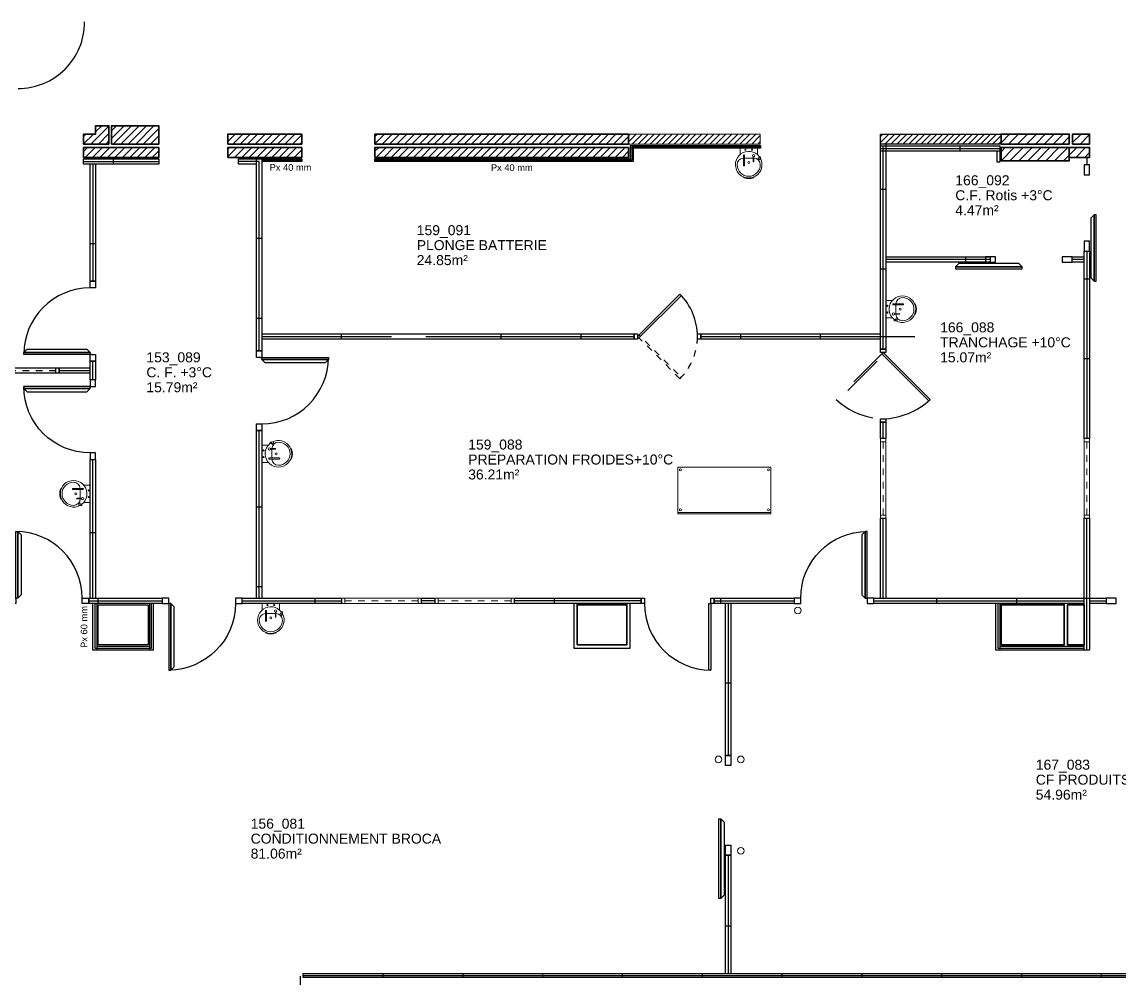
# Model space of a CAD drawing. Header units: metres. Extents: x -8 to 247, y -4 to 148.
# Drawn here: x 151.14 to 167.64, y 80.04 to 94.41 of the extents above; entities that cross this region are included whole.
import ezdxf

# ---------------------------------------------------------------- set-up
doc = ezdxf.new("R2010")
doc.units = ezdxf.units.M
doc.header["$LTSCALE"] = 5
doc.linetypes.add('AXE', pattern=[2, 1.25, -0.25, 0.25, -0.25])
doc.linetypes.add('CACHÉ', pattern=[0.25, 0.125, -0.125])
doc.layers.get('0').update_dxf_attribs({"lineweight": 0})
for name, color, linetype, lineweight in [('007 Fenêtres', 4, 'Continuous', 0), ('_AC2R-PRO-MACONNERIE-130 mm', 7, 'Continuous', 18), ('_AC2R-PRO-PANNEAUX 40mm', 7, 'Continuous', 5), ('A_MURS_STRU', 7, 'Continuous', 35), ('A_SANI', 5, 'Continuous', 20), ('RDC', 7, 'Continuous', 0)]:
    doc.layers.add(name, color=color, linetype=linetype, lineweight=lineweight)
for name, color, linetype in [('A_Etiqu_Local', 7, 'Continuous'), ('A_HACH_STRUC', 7, 'Continuous'), ('A_MUR_CLOI', 7, 'Continuous'), ('A_PORT', 7, 'Continuous')]:
    doc.layers.add(name, color=color, linetype=linetype)
doc.styles.add('ARIAL', font='arial.ttf', dxfattribs={"height": 30})
doc.styles.add('Attribut', font='arial.ttf')
doc.linetypes.add('ISOLATION', pattern='A,0.0001,-0.1,[134,ltypeshp.shx,S=0.1,R=0,X=-0.1,Y=0],-0.2,[134,ltypeshp.shx,S=0.1,R=180,X=0.1,Y=0],-0.1', length=0.4001)

# ---------------------------------------------------------------- blocks, each defined once
blk = doc.blocks.new('LAVE-MAINS')
for p, q in [((-13, 0), (-13, -9.8)), ((13, 0), (-13, 0)), ((13, 0), (13, -9.8)), ((-8, -11.2), (-8, -26)), ((-6.4, -11.2), (-6.4, -26)), ((-6.4, -15), (6.8, -15)), ((6.8, -20.1), (6.8, -12.9)), ((7.7, -20.1), (7.7, -12.9)), ((15.4, -15.5), (13.5, -15.5)), ((15.2, -14.4), (17.7, -14.4)), ((15.8, -17.3), (15.2, -14.4)), ((15.5, -12.7), (15.5, -14.4)), ((17.4, -12.7), (15.5, -12.7)), ((17.7, -14.4), (17.2, -17.3)), ((17.4, -14.4), (17.4, -12.7)), ((17.2, -17.3), (15.8, -17.3))]:
    blk.add_line(p, q)
for centre, radius in [((-5, -2.5), 0.8), ((5, -2.5), 0.8), ((7.2, -11.2), 1.75), ((0, -21.5), 1.45)]:
    blk.add_circle(centre, radius)
for centre, radius, start, end in [((0, -25), 20, 37.9519, 28.7298), ((-7.4, -25), 10, 93.5292, 179.7497), ((-7.2, -11.2), 0.8, 0, 180), ((7.4, -25), 10, 0.2503, 88.4782), ((0, -25), 17.4, 180.0042, 359.9958), ((-7.2, -26), 0.8, 180, 0), ((7.2, -20.1), 0.45, 180, 0), ((-6.3, -42.8), 2.12, 189.2073, 251.3363), ((0, -25), 21, 250.4755, 289.5245), ((6.3, -42.8), 2.12, 288.6637, 350.7927)]:
    blk.add_arc(centre, radius, start, end)
blk = doc.blocks.new('Porte100-cf-ep8')
at = {"linetype": 'Continuous', "flags": 128}
for points in [[(10, 8), (10, 108), (13, 108), (13, 8), (10, 8)], [(13, 8), (13, 108), (18, 103), (18, 13), (13, 8)], [(10, 8), (10, 0), (0, 0), (0, 8), (10, 8)], [(120, 8), (120, 0), (110, 0), (110, 8), (120, 8)]]:
    blk.add_lwpolyline(points, dxfattribs=at)
at = {"linetype": 'Continuous'}
blk.add_arc((10, 8), 100, 0, 90, dxfattribs=at)
blk = doc.blocks.new('Porte-coul-120-ep8')
at = {"linetype": 'Continuous'}
for points in [[(8, 150), (0, 150), (0, 135), (8, 135), (8, 150)], [(15, -65.2), (15, 54.8), (10, 49.8), (10, -60.2), (15, -65.2)], [(18, -65.2), (18, 54.8), (15, 54.8), (15, -65.2), (18, -65.2)], [(8, 15), (0, 15), (0, 0), (8, 0), (8, 15)]]:
    blk.add_lwpolyline(points, dxfattribs=at)
blk.add_lwpolyline([(15, 67, 0, 0, 0), (15, 84.7, 5, 0, 0), (15, 98.1, 0, 0, 0)], format="xyseb")
blk = doc.blocks.new('Porte100-ep8')
at = {"linetype": 'Continuous', "flags": 128}
for points in [[(5, 8), (5, 108), (8, 108), (8, 8), (5, 8)], [(5, 8), (5, 0), (0, 0), (0, 8), (5, 8)], [(110, 8), (110, 0), (105, 0), (105, 8), (110, 8)]]:
    blk.add_lwpolyline(points, dxfattribs=at)
at = {"linetype": 'Continuous'}
blk.add_arc((5, 8), 100, 0, 90, dxfattribs=at)
blk = doc.blocks.new('A$C7E4E28A2')
at = {"linetype": 'AXE', "ltscale": 0.01}
blk.add_line((0.05, -0.04), (1.15, -0.04), dxfattribs=at)
blk.add_lwpolyline([(1.2, -0.08), (0, -0.08), (0, -0.08), (0, 0), (1.2, 0)], close=True)
at = {"ltscale": 100}
for points in [[(0, 0), (0.05, 0), (0.05, -0.08), (0, -0.08)], [(1.15, 0), (1.2, 0), (1.2, -0.08), (1.15, -0.08)]]:
    blk.add_lwpolyline(points, close=True, dxfattribs=at)
blk = doc.blocks.new('A$C1FAD6000')
at = {"linetype": 'AXE', "ltscale": 0.01}
blk.add_line((0.05, -0.04), (1.15, -0.04), dxfattribs=at)
blk.add_lwpolyline([(1.2, -0.08), (0, -0.08), (0, -0.08), (0, 0), (1.2, 0)], close=True)
at = {"ltscale": 100}
for points in [[(0, 0), (0.05, 0), (0.05, -0.08), (0, -0.08)], [(1.15, 0), (1.2, 0), (1.2, -0.08), (1.15, -0.08)]]:
    blk.add_lwpolyline(points, close=True, dxfattribs=at)
blk = doc.blocks.new('A$C59805A40')
at = {"linetype": 'Continuous', "flags": 128}
for points in [[(0.08, -0.05), (0, -0.05), (0, 0), (0.08, 0), (0.08, -0.05)], [(0.04, -0.05), (0.746, -0.758), (0.725, -0.779), (0.019, -0.071), (0.04, -0.05)], [(0.08, -1.1), (0, -1.1), (0, -1.05), (0.08, -1.05), (0.08, -1.1)]]:
    blk.add_lwpolyline(points, dxfattribs=at)
at = {"linetype": 'CACHÉ', "flags": 128}
blk.add_lwpolyline([(0.04, -0.05), (-0.667, -0.757), (-0.646, -0.778), (0.061, -0.071), (0.04, -0.05)], dxfattribs=at)
at = {"linetype": 'CACHÉ'}
blk.add_arc((0.082, 0.052), 1.103, 227.2007, 267.7993, dxfattribs=at)
at = {"linetype": 'Continuous'}
blk.add_arc((-0.001, 0.048), 1.099, 272.1212, 312.8025, dxfattribs=at)
blk = doc.blocks.new('A_Etiqu_Local')
at = {"style": 'Attribut', "flags": 1}
for tag, p in [('CODE_HOPITAL', (-0.446, 1.632)), ('CODE_SITE', (-0.446, 1.407)), ('CODE_BATIMENT', (-0.446, 1.182)), ('CODE_SECTEUR', (-0.446, 0.957)), ('CODE_ETAGE', (-0.446, 0.732)), ('NOM_NORMALISE', (-0.446, -0.843)), ('SECTEUR_ACTIVITE', (-0.446, -1.068)), ('SOUS_SECTEUR_ACTIVITE', (-0.446, -1.293)), ('VOLUME', (-0.446, -1.518)), ('SERVICE', (-0.446, -1.743)), ('CODE_UG', (-0.446, -1.968)), ('CODE_UA', (-0.446, -2.193)), ('CODE_POLE', (-0.446, -2.418)), ('OCCUPANT_EXTERNE', (-0.446, -2.643)), ('DISPONIBILITE', (-0.446, -2.868)), ('ACCES_HANDICAPES', (-0.446, -3.093)), ('NATURE_SOL', (-0.446, -3.318)), ('RISQUE_LABORATOIRE', (-0.446, -3.543)), ('AMIANTE', (-0.446, -3.768))]:
    blk.add_attdef(tag, p, '', height=0.15, dxfattribs=at)
at = {"layer": 'A_Etiqu_Local', "style": 'Attribut'}
for tag, p in [('CODE_PIECE', (-0.446, 0.282)), ('NOM_USAGE', (-0.446, 0.057)), ('SURFACE', (-0.446, -0.168))]:
    blk.add_attdef(tag, p, '', height=0.15, dxfattribs=at)
blk = doc.blocks.new('Porte-coul-100-ep8')
blk.add_lwpolyline([(-67, 15, 0, 0, 0), (-84.7, 15, 5, 0, 0), (-98.1, 15, 0, 0, 0)], format="xyseb")
at = {"linetype": 'Continuous'}
for points in [[(45.2, 18), (-54.8, 18), (-54.8, 15), (45.2, 15), (45.2, 18)], [(-130, 8), (-130, 0), (-115, 0), (-115, 8), (-130, 8)], [(45.2, 15), (-54.8, 15), (-49.8, 10), (40.2, 10), (45.2, 15)], [(-15, 8), (-15, 0), (0, 0), (0, 8), (-15, 8)]]:
    blk.add_lwpolyline(points, dxfattribs=at)
blk = doc.blocks.new('Porte90-VV-ep8')
at = {"linetype": 'Continuous', "flags": 128}
for points in [[(5, 4), (68.6, 67.6), (70.8, 65.5), (7.1, 1.9), (5, 4)], [(5, 8), (5, 0), (0, 0), (0, 8), (5, 8)], [(100, 8), (100, 0), (95, 0), (95, 8), (100, 8)]]:
    blk.add_lwpolyline(points, dxfattribs=at)
at = {"linetype": 'CACHÉ', "flags": 128}
blk.add_lwpolyline([(5, 4), (68.6, -59.6), (70.8, -57.5), (7.1, 6.1), (5, 4)], dxfattribs=at)
at = {"linetype": 'Continuous'}
blk.add_arc((5, 4), 90, 0, 45, dxfattribs=at)
at = {"linetype": 'CACHÉ'}
blk.add_arc((5, 4), 90, 315, 0, dxfattribs=at)

msp = doc.modelspace()

# ---------------------------------------------------------------- hatches: boundary and pattern name
at = {"layer": '_AC2R-PRO-MACONNERIE-130 mm'}
h = msp.add_hatch(dxfattribs=at)
h.set_pattern_fill('ANSI31', color=8, scale=0.02, style=0)
h.set_pattern_definition([(45, (-118.550106, -211.35183), (-0.044901281, 0.044901281), [])])
h.paths.add_polyline_path([(162.246, 92.574), (162.246, 92.724), (160.266, 92.724), (160.266, 92.574)])
at = {"layer": 'A_HACH_STRUC', "ltscale": 0.025}
h = msp.add_hatch(dxfattribs=at)
h.set_pattern_fill('ANSI31', color=8, scale=0.03, angle=360.2018, style=0)
h.set_pattern_definition([(45.202, (165.86621, 92.32446), (-0.0675887, 0.0671143), [])])
h.paths.add_polyline_path([(166.891, 92.724), (165.866, 92.724), (165.866, 92.574), (166.891, 92.574)])
h.paths.add_polyline_path([(166.891, 92.524), (165.866, 92.524), (165.866, 92.324), (166.891, 92.324)])
h.paths.add_polyline_path([(167.196, 92.524), (166.891, 92.524), (166.891, 92.374), (167.196, 92.374)])
h.paths.add_polyline_path([(167.196, 92.724), (166.941, 92.724), (166.941, 92.574), (167.196, 92.574)])
at = {"layer": 'A_MUR_CLOI'}
h = msp.add_hatch(dxfattribs=at)
h.set_pattern_fill('ANSI31', color=8, scale=0.015, style=0)
h.paths.add_polyline_path([(178.316, 113.499), (178.316, 113.999), (178.666, 113.999), (178.666, 113.499)])
h.paths.add_polyline_path([(174.316, 113.499), (174.316, 113.999), (174.666, 113.999), (174.666, 113.499)])
h.paths.add_polyline_path([(159.466, 114.024), (159.466, 114.674), (160.116, 114.674), (160.116, 114.024)])
h.paths.add_polyline_path([(159.541, 106.824), (159.541, 107.474), (160.041, 107.474), (160.041, 106.824)])
h.paths.add_polyline_path([(166.141, 106.849), (166.141, 107.449), (166.941, 107.449), (166.941, 106.849)])
h.paths.add_polyline_path([(173.391, 106.824), (173.391, 107.474), (174.291, 107.474), (174.291, 106.824)])
h.paths.add_polyline_path([(174.316, 106.824), (174.316, 107.474), (174.666, 107.474), (174.666, 106.824)])
h.paths.add_polyline_path([(178.316, 106.824), (178.316, 107.474), (178.666, 107.474), (178.666, 106.824)])
h.paths.add_polyline_path([(166.141, 99.649), (166.141, 100.249), (166.941, 100.249), (166.941, 99.649)])
h.paths.add_polyline_path([(159.241, 99.649), (159.241, 100.249), (160.041, 100.249), (160.041, 99.649)])
h.paths.add_polyline_path([(152.116, 99.649), (152.116, 100.249), (153.066, 100.249), (153.066, 99.649)])
h.paths.add_polyline_path([(151.716, 99.649), (151.716, 100.249), (152.066, 100.249), (152.066, 99.649)])
h.paths.add_polyline_path([(115.366, 92.349), (115.366, 92.749), (116.016, 92.749), (116.016, 92.349)])
h.paths.add_polyline_path([(120.716, 92.349), (120.066, 92.349), (120.066, 92.749), (120.716, 92.749)])
edge = h.paths.add_edge_path()
edge.add_line((116.016, 92.349), (115.366, 92.349))
h = msp.add_hatch(dxfattribs=at)
h.set_pattern_fill('ANSI31', color=8, scale=0.025, style=0)
h.paths.add_polyline_path([(152.452, 92.849), (152.252, 92.849), (152.252, 92.724), (152.071, 92.724), (152.071, 92.574), (152.452, 92.574)])
h.paths.add_polyline_path([(153.201, 92.849), (152.491, 92.849), (152.491, 92.574), (153.201, 92.574)])
h.paths.add_polyline_path([(153.201, 92.524), (152.071, 92.524), (152.071, 92.374), (153.201, 92.374)])
h = msp.add_hatch(dxfattribs=at)
h.set_pattern_fill('ANSI31', color=8, scale=0.025, style=0)
h.paths.add_polyline_path([(155.351, 92.724), (154.241, 92.724), (154.241, 92.574), (155.351, 92.574)])
h.paths.add_polyline_path([(155.351, 92.524), (154.241, 92.524), (154.241, 92.374), (155.351, 92.374)])
h.paths.add_polyline_path([(160.266, 92.524), (156.451, 92.524), (156.451, 92.374), (160.266, 92.374)])
h.paths.add_polyline_path([(160.266, 92.724), (159.618, 92.724), (158.418, 92.724), (156.451, 92.724), (156.451, 92.574), (156.487, 92.574), (160.266, 92.574)])
h = msp.add_hatch(dxfattribs=at)
h.set_pattern_fill('ANSI31', color=8, scale=0.02, style=0)
h.set_pattern_definition([(45, (-114.9301, -211.35183), (-0.044901281, 0.044901281), [])])
h.paths.add_polyline_path([(164.053, 92.724), (164.053, 92.574), (165.866, 92.574), (165.866, 92.724)])

# ---------------------------------------------------------------- linework, layer by layer
at = {"color": 8}
msp.add_line((164.053, 89.723), (161.351, 89.723), dxfattribs=at)
at = {"color": 8, "linetype": 'ByBlock'}
msp.add_line((161.006, 87.038), (162.406, 87.038), dxfattribs=at)
msp.add_lwpolyline([(161.006, 87.018), (161.006, 87.718), (162.406, 87.718), (162.406, 87.018)], close=True, dxfattribs=at)
for centre in [(161.044, 87.677), (162.369, 87.677), (161.044, 87.075), (162.369, 87.075)]:
    msp.add_circle(centre, 0.015, dxfattribs=at)
at = {"layer": '007 Fenêtres', "color": 8}
msp.add_lwpolyline([(164.133, 88.149), (164.133, 86.949), (164.053, 86.949), (164.053, 88.149)], close=True, dxfattribs=at)
at = {"layer": '_AC2R-PRO-MACONNERIE-130 mm', "color": 8}
for p, q in [((160.266, 92.724), (162.246, 92.724)), ((162.246, 92.574), (162.246, 92.724)), ((160.266, 92.574), (162.246, 92.574))]:
    msp.add_line(p, q, dxfattribs=at)
at = {"layer": 'A_MUR_CLOI', "color": 8}
for p, q in [((162.251, 92.514), (160.294, 92.514)), ((165.846, 92.466), (164.053, 92.466)), ((167.116, 88.149), (167.116, 90.964)), ((164.133, 90.879), (165.702, 90.879)), ((165.702, 90.799), (164.133, 90.799)), ((160.351, 89.643), (154.751, 89.643)), ((164.053, 89.643), (161.3, 89.643)), ((154.751, 88.268), (154.751, 85.749)), ((152.251, 87.832), (152.251, 85.749)), ((167.196, 86.949), (167.196, 84.969)), ((153.121, 84.967), (152.21, 84.967)), ((167.196, 84.969), (165.786, 84.969)), ((161.803, 81.886), (161.803, 80.109)), ((155.371, 80.109), (171.524, 80.109))]:
    msp.add_line(p, q, dxfattribs=at)
at = {"layer": 'A_MUR_CLOI', "color": 8, "linetype": 'ISOLATION', "ltscale": 0.01}
msp.add_line((165.702, 90.839), (164.133, 90.839), dxfattribs=at)
at = {"layer": 'A_MUR_CLOI', "color": 8}
for points in [[(164.133, 92.574), (164.133, 89.493), (164.053, 89.493), (164.053, 92.724)], [(164.053, 92.724), (165.866, 92.724), (165.866, 92.574), (164.053, 92.574)], [(160.294, 92.554), (162.251, 92.554)], [(160.294, 92.314), (160.294, 92.554)], [(161.419, 92.514), (161.419, 92.554)], [(162.251, 92.554), (162.251, 92.514)], [(164.053, 92.546), (165.846, 92.546)], [(165.253, 92.466), (165.253, 92.546)], [(165.846, 92.546), (165.846, 92.304), (165.806, 92.304), (165.806, 92.466)], [(160.334, 92.514), (160.334, 92.314)], [(153.201, 92.274), (152.071, 92.274), (152.071, 92.354), (153.201, 92.354)], [(152.251, 92.274), (152.251, 90.512), (152.171, 90.512), (152.171, 92.274)], [(152.521, 92.274), (152.521, 92.354)], [(153.201, 92.354), (153.201, 92.274)], [(154.671, 92.274), (154.401, 92.274), (154.401, 92.354), (155.351, 92.354)], [(154.751, 92.354), (154.751, 89.468), (154.671, 89.468), (154.671, 92.354)], [(155.351, 92.354), (155.351, 92.314), (154.751, 92.314)], [(160.334, 92.314), (156.451, 92.314), (156.451, 92.354), (160.294, 92.354)], [(157.001, 92.314), (157.001, 92.354)], [(158.126, 92.314), (158.126, 92.354)], [(159.252, 92.314), (159.252, 92.354)], [(164.133, 91.893), (164.053, 91.893)], [(152.251, 91.074), (152.171, 91.074)], [(154.751, 91.154), (154.671, 91.154)], [(167.196, 90.964), (167.196, 88.149), (167.116, 88.149)], [(167.116, 90.964), (167.196, 90.964)], [(165.333, 90.879), (165.333, 90.799)], [(165.702, 90.879), (165.702, 90.799)], [(167.116, 90.799), (166.933, 90.799), (166.933, 90.879), (167.116, 90.879)], [(164.133, 90.693), (164.053, 90.693)], [(167.116, 90.549), (167.196, 90.549)], [(154.751, 89.954), (154.671, 89.954)], [(154.751, 89.723), (160.351, 89.723)], [(155.951, 89.643), (155.951, 89.723)], [(158.351, 89.643), (158.351, 89.723)], [(159.551, 89.643), (159.551, 89.723)], [(160.351, 89.723), (160.351, 89.643)], [(161.3, 89.723), (164.053, 89.723)], [(161.351, 89.643), (161.351, 89.723)], [(161.951, 89.643), (161.951, 89.723)], [(163.151, 89.643), (163.151, 89.723)], [(167.116, 89.349), (167.196, 89.349)], [(152.171, 89.132), (151.701, 89.132), (151.701, 89.212), (152.171, 89.212)], [(154.671, 88.268), (154.751, 88.268)], [(154.671, 85.749), (154.671, 88.268)], [(152.171, 87.832), (152.251, 87.832)], [(152.171, 85.749), (152.171, 87.832)], [(154.751, 87.118), (154.671, 87.118)], [(164.053, 85.749), (164.053, 86.949), (164.133, 86.949), (164.133, 85.749)], [(167.116, 86.949), (167.196, 86.949)], [(167.116, 84.969), (167.116, 86.949)], [(152.251, 86.732), (152.171, 86.732)], [(154.751, 85.918), (154.671, 85.918)], [(153.253, 85.669), (152.15, 85.669), (152.15, 85.749), (153.253, 85.749)], [(152.21, 84.967), (152.21, 85.669)], [(152.27, 85.669), (152.27, 84.967)], [(152.291, 85.669), (152.291, 85.749)], [(153.061, 85.669), (153.061, 84.967)], [(153.121, 84.967), (153.121, 85.669)], [(153.253, 85.749), (153.253, 85.669)], [(155.951, 85.669), (154.453, 85.669), (154.453, 85.749), (155.951, 85.749)], [(155.551, 85.669), (155.551, 85.749)], [(155.951, 85.749), (155.951, 85.669)], [(160.453, 85.669), (158.551, 85.669), (158.551, 85.749), (160.453, 85.749)], [(159.151, 85.669), (159.151, 85.749)], [(160.453, 85.749), (160.453, 85.669)], [(161.653, 85.669), (161.653, 85.749)], [(161.803, 85.669), (161.803, 83.386), (161.723, 83.386), (161.723, 85.669)], [(167.116, 85.669), (163.953, 85.669), (163.953, 85.749), (167.446, 85.749)], [(164.901, 85.669), (164.901, 85.749)], [(165.786, 84.969), (165.786, 85.669)], [(165.846, 85.669), (165.846, 84.969)], [(166.101, 85.669), (166.101, 85.749)], [(167.446, 85.749), (167.446, 85.669), (167.196, 85.669)], [(152.27, 85.027), (153.061, 85.027)], [(165.846, 85.029), (167.116, 85.029)], [(161.803, 84.469), (161.723, 84.469)], [(161.723, 81.886), (161.803, 81.886)], [(161.723, 80.109), (161.723, 81.886)], [(161.803, 80.819), (161.723, 80.819)], [(171.517, 80.049), (155.371, 80.049), (155.371, 80.109)], [(156.571, 80.109), (156.571, 80.049)], [(157.771, 80.109), (157.771, 80.049)], [(158.971, 80.109), (158.971, 80.049)], [(160.171, 80.109), (160.171, 80.049)], [(161.371, 80.109), (161.371, 80.049)], [(162.571, 80.109), (162.571, 80.049)], [(163.771, 80.109), (163.771, 80.049)], [(164.971, 80.109), (164.971, 80.049)], [(166.171, 80.109), (166.171, 80.049)], [(167.371, 80.109), (167.371, 80.049)]]:
    msp.add_lwpolyline(points, dxfattribs=at)
at = {"layer": 'A_MUR_CLOI', "color": 8, "linetype": 'ISOLATION', "ltscale": 0.01}
for points in [[(164.093, 89.493), (164.093, 92.546)], [(162.251, 92.534), (160.314, 92.534), (160.314, 92.334), (156.451, 92.334)], [(164.053, 92.506), (165.846, 92.506)], [(152.071, 92.314), (153.201, 92.314)], [(152.211, 92.274), (152.211, 90.512)], [(154.711, 89.468), (154.711, 92.314), (154.401, 92.314)], [(154.751, 92.334), (155.351, 92.334)], [(155.371, 80.079), (171.551, 80.079), (173.054, 92.324), (168.641, 92.324)], [(167.156, 92.374), (167.156, 92.264)], [(167.156, 90.964), (167.156, 88.149)], [(167.116, 90.839), (166.933, 90.839)], [(154.751, 89.683), (156.701, 89.683)], [(157.218, 89.683), (160.351, 89.683)], [(161.351, 89.683), (164.569, 89.683)], [(152.211, 89.032), (152.211, 89.312)], [(151.701, 89.172), (152.171, 89.172)], [(154.711, 85.749), (154.711, 88.268)], [(164.093, 88.149), (164.093, 88.393)], [(152.211, 85.749), (152.211, 87.832)], [(164.093, 85.749), (164.093, 86.949)], [(167.156, 84.969), (167.156, 86.949)], [(152.15, 85.709), (153.253, 85.709)], [(152.24, 85.669), (152.24, 84.997), (153.091, 84.997), (153.091, 85.669)], [(154.453, 85.709), (155.951, 85.709)], [(157.351, 85.709), (157.151, 85.709)], [(160.453, 85.709), (158.551, 85.709)], [(159.441, 85.669), (159.441, 84.999), (160.291, 84.999), (160.291, 85.669)], [(161.553, 85.709), (162.753, 85.709)], [(161.763, 85.669), (161.763, 83.386)], [(163.953, 85.709), (167.116, 85.709)], [(165.816, 85.669), (165.816, 84.999), (167.116, 84.999)], [(167.196, 85.709), (167.446, 85.709)], [(161.763, 81.886), (161.763, 80.109)], [(152.271, 77.789), (155.331, 77.789), (155.331, 80.069)]]:
    msp.add_lwpolyline(points, dxfattribs=at)
at = {"layer": 'A_MUR_CLOI', "color": 8}
for points in [[(152.251, 89.312), (152.251, 89.032), (152.171, 89.032), (152.171, 89.312)], [(164.133, 88.393), (164.133, 88.149), (164.053, 88.149), (164.053, 88.393)], [(157.351, 85.669), (157.151, 85.669), (157.151, 85.749), (157.351, 85.749)], [(162.753, 85.669), (161.553, 85.669), (161.553, 85.749), (162.753, 85.749)]]:
    msp.add_lwpolyline(points, close=True, dxfattribs=at)
at = {"layer": 'A_MUR_CLOI', "color": 8, "linetype": 'Continuous'}
msp.add_lwpolyline([(152.291, 85.049), (152.291, 85.649), (153.041, 85.649), (153.041, 85.049)], close=True, dxfattribs=at)
at = {"layer": 'A_MURS_STRU', "color": 8}
for p, q in [((152.071, 92.574), (152.071, 92.724)), ((152.071, 92.374), (152.071, 92.524))]:
    msp.add_line(p, q, dxfattribs=at)
at = {"layer": 'A_MURS_STRU', "color": 8, "linetype": 'Continuous'}
for p, q in [((155.351, 92.724), (155.351, 92.574)), ((160.266, 92.724), (160.266, 92.574)), ((153.201, 92.524), (153.201, 92.374)), ((155.351, 92.524), (155.351, 92.374)), ((160.266, 92.524), (160.266, 92.374)), ((152.951, 92.374), (152.071, 92.374)), ((155.351, 92.374), (154.241, 92.374)), ((160.266, 92.374), (156.451, 92.374))]:
    msp.add_line(p, q, dxfattribs=at)
for points in [[(152.071, 92.724), (152.252, 92.724), (152.252, 92.849), (152.452, 92.849), (152.452, 92.574)], [(155.351, 92.574), (154.241, 92.574), (154.241, 92.724), (155.351, 92.724)], [(160.266, 92.574), (156.451, 92.574), (156.451, 92.724), (160.266, 92.724)], [(152.951, 92.524), (152.071, 92.524)], [(155.351, 92.524), (154.241, 92.524), (154.241, 92.374)], [(160.266, 92.524), (156.451, 92.524), (156.451, 92.374)]]:
    msp.add_lwpolyline(points, dxfattribs=at)
at = {"layer": 'A_MURS_STRU', "color": 8}
for points in [[(152.071, 92.574), (152.452, 92.574), (152.452, 92.849), (152.252, 92.849), (152.252, 92.724), (152.071, 92.724)], [(165.866, 92.724), (166.891, 92.724), (166.891, 92.574), (165.866, 92.574), (165.866, 92.724)], [(152.071, 92.374), (153.201, 92.374), (153.201, 92.524), (152.071, 92.524)]]:
    msp.add_lwpolyline(points, dxfattribs=at)
at = {"layer": 'A_MURS_STRU', "color": 8, "linetype": 'Continuous'}
for points in [[(152.491, 92.574), (152.491, 92.849), (153.201, 92.849), (153.201, 92.574)], [(165.866, 92.574), (165.866, 92.724), (166.891, 92.724), (166.891, 92.574)], [(165.866, 92.324), (165.866, 92.524), (166.891, 92.524), (166.891, 92.324)], [(159.491, 85.049), (159.491, 85.649), (160.241, 85.649), (160.241, 85.049)], [(165.866, 85.049), (165.866, 85.649), (166.816, 85.649), (166.816, 85.049)], [(166.866, 85.049), (166.866, 85.649), (167.116, 85.649), (167.116, 85.049)]]:
    msp.add_lwpolyline(points, close=True, dxfattribs=at)
at = {"layer": 'A_MURS_STRU', "color": 8}
for points in [[(166.941, 92.724), (167.196, 92.724), (167.196, 92.574), (166.941, 92.574)], [(167.196, 92.374), (166.891, 92.374), (166.891, 92.524), (167.196, 92.524)]]:
    msp.add_lwpolyline(points, close=True, dxfattribs=at)
at = {"layer": 'A_PORT', "color": 8, "linetype": 'Continuous'}
msp.add_arc((151.086, 94.409), 1, 269.9796, 359.9993, dxfattribs=at)
at = {"layer": 'RDC', "color": 8, "ltscale": 100}
for centre in [(162.811, 85.565), (161.618, 83.326), (161.953, 83.326), (161.953, 81.95)]:
    msp.add_circle(centre, 0.05, dxfattribs=at)

# ---------------------------------------------------------------- block references
at = {"layer": '007 Fenêtres', "color": 8, "rotation": 270}
for p in [(164.133, 88.149), (167.196, 88.149)]:
    msp.add_blockref('A$C1FAD6000', p, dxfattribs=at)
at = {"layer": '007 Fenêtres', "color": 8, "linetype": 'ISOLATION', "ltscale": 0.01}
msp.add_blockref('A$C7E4E28A2', (155.951, 85.749), dxfattribs=at)
at = {"layer": '007 Fenêtres', "color": 8}
msp.add_blockref('A$C1FAD6000', (157.351, 85.749), dxfattribs=at)
at = {"layer": 'A_Etiqu_Local', "color": 8}
ref = msp.add_blockref('A_Etiqu_Local', (165.625, 91.673), dxfattribs=at)
ref.add_attrib('CODE_PIECE', '166_092', (165.178, 91.955), dxfattribs={"height": 0.15, "style": 'Attribut'})
ref.add_attrib('NOM_USAGE', 'C.F. Rotis +3°C', (165.178, 91.73), dxfattribs={"height": 0.15, "style": 'Attribut'})
ref.add_attrib('SURFACE', '4.47m²', (165.178, 91.505), dxfattribs={"height": 0.15, "style": 'Attribut'})
ref = msp.add_blockref('A_Etiqu_Local', (157.526, 90.923), dxfattribs=at)
ref.add_attrib('CODE_PIECE', '159_091', (157.08, 91.205), dxfattribs={"height": 0.15, "style": 'Attribut'})
ref.add_attrib('NOM_USAGE', 'PLONGE BATTERIE', (157.08, 90.98), dxfattribs={"height": 0.15, "style": 'Attribut'})
ref.add_attrib('SURFACE', '24.85m²', (157.08, 90.755), dxfattribs={"height": 0.15, "style": 'Attribut'})
ref = msp.add_blockref('A_Etiqu_Local', (165.397, 89.462), dxfattribs=at)
ref.add_attrib('CODE_PIECE', '166_088', (164.95, 89.744), dxfattribs={"height": 0.15, "style": 'Attribut'})
ref.add_attrib('NOM_USAGE', 'TRANCHAGE +10°C', (164.95, 89.519), dxfattribs={"height": 0.15, "style": 'Attribut'})
ref.add_attrib('SURFACE', '15.07m²', (164.95, 89.294), dxfattribs={"height": 0.15, "style": 'Attribut'})
ref = msp.add_blockref('A_Etiqu_Local', (153.461, 89.012), dxfattribs=at)
ref.add_attrib('CODE_PIECE', '153_089', (153.015, 89.294), dxfattribs={"height": 0.15, "style": 'Attribut'})
ref.add_attrib('NOM_USAGE', 'C. F. +3°C', (153.015, 89.069), dxfattribs={"height": 0.15, "style": 'Attribut'})
ref.add_attrib('SURFACE', '15.79m²', (153.015, 88.844), dxfattribs={"height": 0.15, "style": 'Attribut'})
ref = msp.add_blockref('A_Etiqu_Local', (158.3, 87.701), dxfattribs=at)
ref.add_attrib('CODE_PIECE', '159_088', (157.854, 87.983), dxfattribs={"height": 0.15, "style": 'Attribut'})
ref.add_attrib('NOM_USAGE', 'PREPARATION FROIDES+10°C', (157.854, 87.758), dxfattribs={"height": 0.15, "style": 'Attribut'})
ref.add_attrib('SURFACE', '36.21m²', (157.854, 87.533), dxfattribs={"height": 0.15, "style": 'Attribut'})
ref = msp.add_blockref('A_Etiqu_Local', (166.834, 82.889), dxfattribs=at)
ref.add_attrib('CODE_PIECE', '167_083', (166.388, 83.171), dxfattribs={"height": 0.15, "style": 'Attribut'})
ref.add_attrib('NOM_USAGE', 'CF PRODUITS FINIS +3°C', (166.388, 82.946), dxfattribs={"height": 0.15, "style": 'Attribut'})
ref.add_attrib('SURFACE', '54.96m²', (166.388, 82.721), dxfattribs={"height": 0.15, "style": 'Attribut'})
ref = msp.add_blockref('A_Etiqu_Local', (155.029, 82.003), dxfattribs=at)
ref.add_attrib('CODE_PIECE', '156_081', (154.583, 82.285), dxfattribs={"height": 0.15, "style": 'Attribut'})
ref.add_attrib('NOM_USAGE', 'CONDITIONNEMENT BROCA', (154.583, 82.06), dxfattribs={"height": 0.15, "style": 'Attribut'})
ref.add_attrib('SURFACE', '81.06m²', (154.583, 81.835), dxfattribs={"height": 0.15, "style": 'Attribut'})
at = {"layer": 'A_PORT', "color": 8}
for name, p, xscale, yscale, zscale, rotation in [('Porte-coul-100-ep8', (167.116, 90.964), 0.01, 0.01, 0.01, 270), ('Porte-coul-100-ep8', (165.633, 90.879), 0.01, 0.01, 0.01, 180), ('Porte100-cf-ep8', (152.251, 89.312), 0.009999999999990905, 0.009999999999990905, 0.009999999999990905, 90), ('Porte100-cf-ep8', (154.671, 89.468), 0.009999999999990905, 0.009999999999990905, 0.009999999999990905, 270), ('Porte100-cf-ep8', (152.251, 89.032), -0.009999999999990905, 0.009999999999990905, 0.01, 90), ('Porte100-cf-ep8', (153.253, 85.749), -0.01, 0.009999999999990905, 0.01, 180), ('Porte100-ep8', (161.553, 85.749), 0.01, 0.01, 0.01, 180)]:
    msp.add_blockref(name, p, dxfattribs=dict(at, xscale=xscale, yscale=yscale, zscale=zscale, rotation=rotation))
at = {"layer": 'A_PORT', "color": 8, "zscale": 0.01}
for name, p, xscale, yscale in [('Porte90-VV-ep8', (160.351, 89.643), 0.01, 0.01), ('Porte100-cf-ep8', (150.95, 85.669), 0.01, 0.01), ('Porte100-cf-ep8', (163.953, 85.669), -0.01, 0.009999999999990905), ('Porte-coul-100-ep8', (168.746, 85.669), 0.01, 0.01), ('Porte-coul-120-ep8', (161.803, 81.886), -0.01, 0.009999999999990905)]:
    msp.add_blockref(name, p, dxfattribs=dict(at, xscale=xscale, yscale=yscale))
at = {"layer": 'A_PORT', "color": 8}
for name, p in [('A$C59805A40', (164.053, 89.493)), ('A$C1FAD6000', (150.501, 89.212))]:
    msp.add_blockref(name, p, dxfattribs=at)
at = {"layer": 'A_SANI', "color": 8, "xscale": 0.01, "yscale": 0.01, "zscale": 0.01}
for p in [(162.072, 92.514), (154.886, 85.669)]:
    msp.add_blockref('LAVE-MAINS', p, dxfattribs=at)
at = {"layer": 'A_SANI', "color": 8, "yscale": 0.009999999999990905}
for p, xscale, zscale, rotation in [((164.133, 90.093), -0.009999999999990905, 0.01, 90), ((154.751, 87.92), 0.009999999999990905, 0.009999999999990905, 90), ((152.171, 87.318), 0.009999999999990905, 0.009999999999990905, 270)]:
    msp.add_blockref('LAVE-MAINS', p, dxfattribs=dict(at, xscale=xscale, zscale=zscale, rotation=rotation))

# ---------------------------------------------------------------- texts
at = {"layer": '_AC2R-PRO-PANNEAUX 40mm', "color": 8, "style": 'ARIAL'}
for p in [(154.868, 92.173), (158.195, 92.17)]:
    msp.add_text('Px 40 mm', height=0.1, dxfattribs=at).set_placement(p)
at = {"layer": 'A_MUR_CLOI', "color": 8, "style": 'ARIAL'}
msp.add_text('Px 60 mm', height=0.1, rotation=90, dxfattribs=at).set_placement((152.128, 85.002))

doc.saveas('drawing.dxf')
